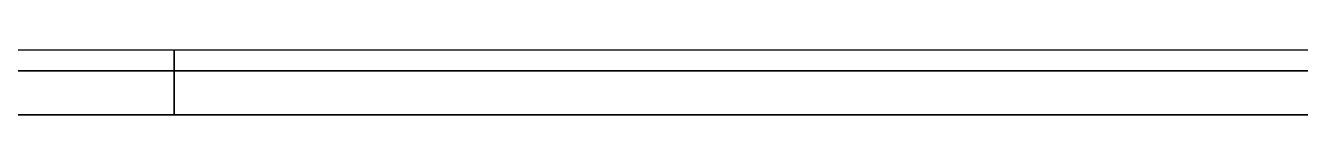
# Model space of a CAD drawing. Header units: metres. Extents: x 0 to 34.6, y -10.7 to 20.6.
# Drawn here: x 15.153 to 17.055, y -1.082 to -0.985 of the extents above; entities that cross this region are included whole.
import ezdxf

# ---------------------------------------------------------------- set-up
doc = ezdxf.new("R2010")
doc.units = ezdxf.units.M
doc.header["$MEASUREMENT"] = 0
doc.layers.get('0').update_dxf_attribs({"linetype": 'CONTINUOUS'})

msp = doc.modelspace()

# ---------------------------------------------------------------- linework, layer by layer
for points in [[(14.25, -1.0165), (15.3751, -1.0165), (15.3751, -0.9855), (14.25, -0.9855)], [(15.3751, -1.0165), (18.3313, -1.0165), (18.3313, -0.9855), (15.3751, -0.9855)], [(14.25, -1.0822), (15.3751, -1.0822), (15.3751, -1.0165), (14.25, -1.0165)], [(15.3751, -1.0822), (18.3313, -1.0822), (18.3313, -1.0165), (15.3751, -1.0165)], [(15.3751, -1.0822), (14.25, -1.0822), (14.25, -1.0822), (15.3751, -1.0822)], [(18.3313, -1.0822), (15.3751, -1.0822), (15.3751, -1.0822), (18.3313, -1.0822)]]:
    msp.add_3dface(points)

doc.saveas('drawing.dxf')
